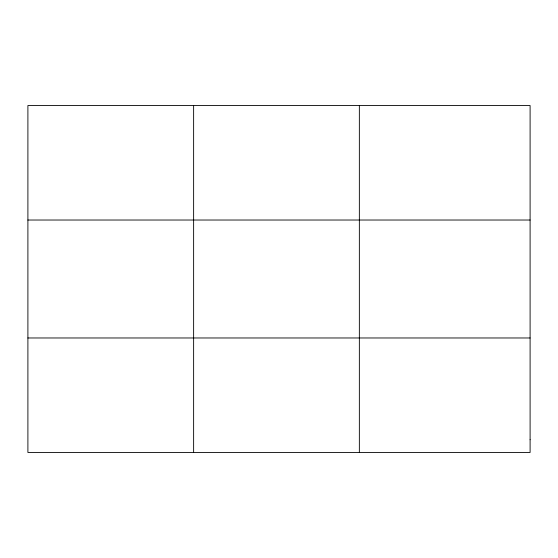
<?xml version="1.0" encoding="UTF-8"?>
<svg xmlns="http://www.w3.org/2000/svg" width="558" height="558" viewBox="0 0 558 558"><rect width="100%" height="100%" fill="white"/><g stroke="black" fill="none" stroke-linecap="round" stroke-linejoin="round"><path stroke-width="0.84" d="M193.626 452.461L193.626 105.539M359.352 452.461L359.352 105.539M27.9 220.026L530.1 220.026M27.9 337.974L530.1 337.974M530.1 439.739L530.1 452.461L27.9 452.461L27.9 105.539L530.1 105.539L530.1 439.739"/></g></svg>
